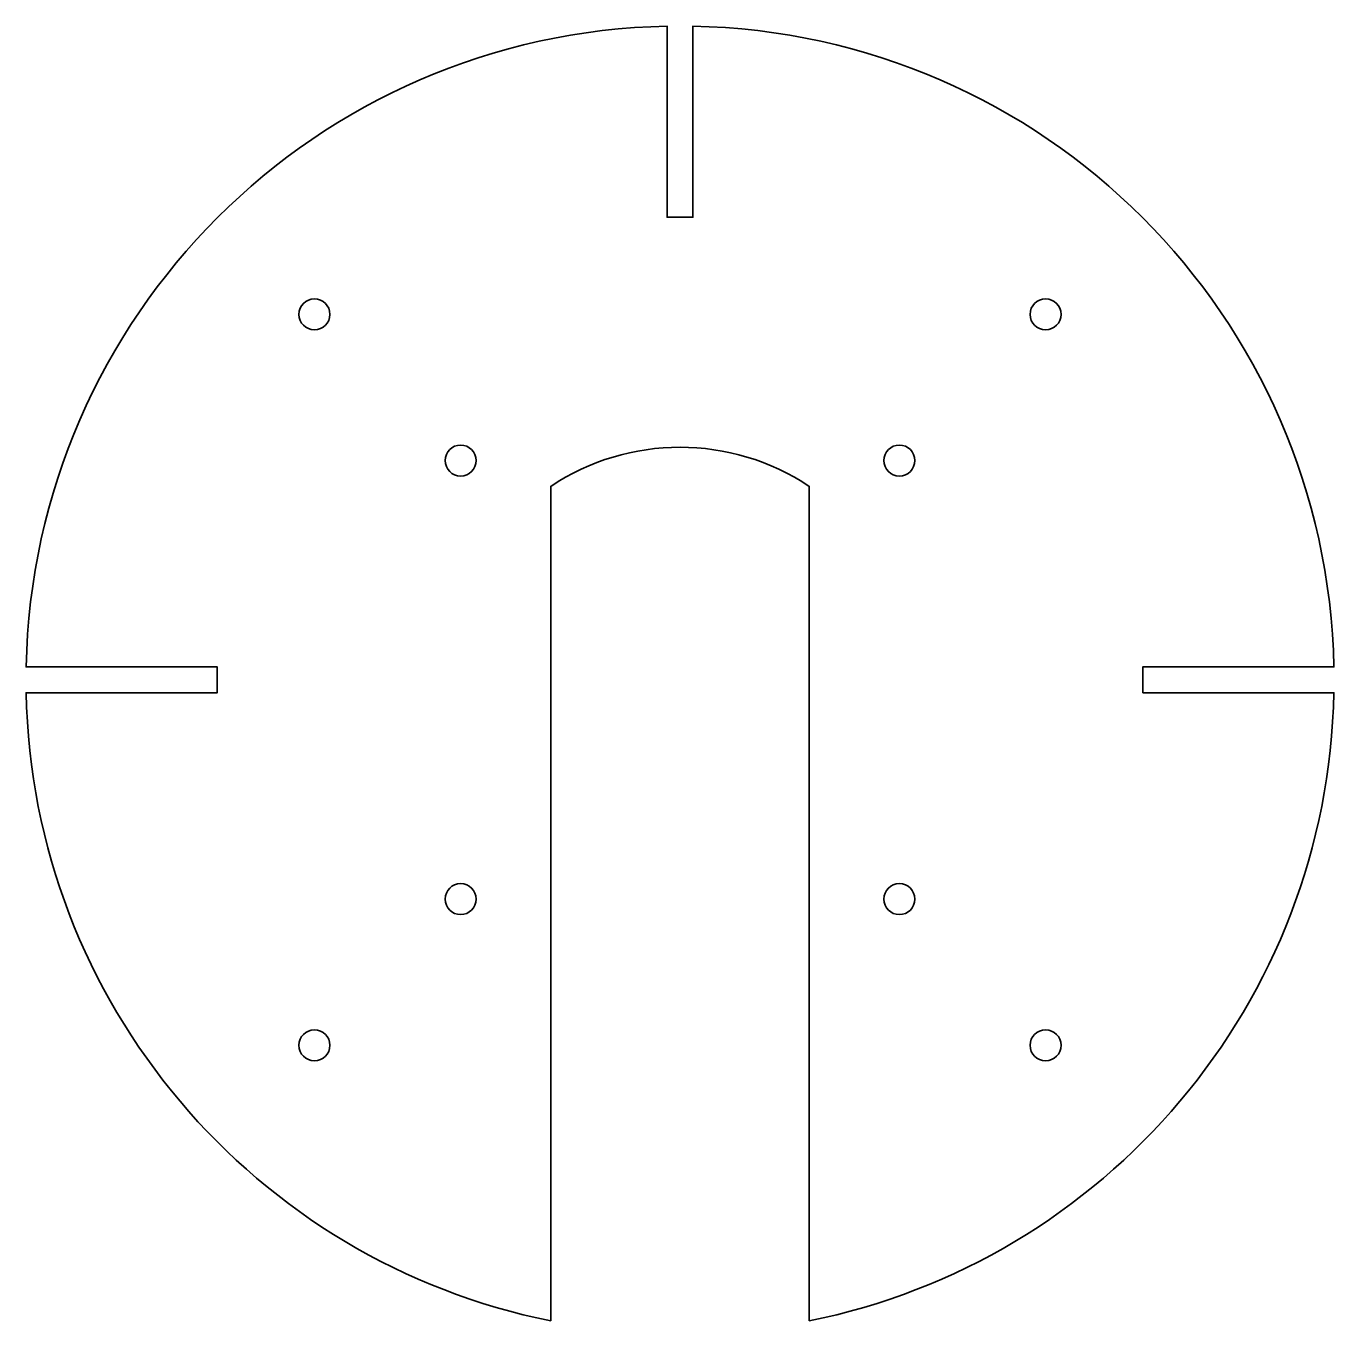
# Model space of a CAD drawing. Header units: millimetres. Extents: x 0 to 253, y 0 to 251.
import ezdxf

# ---------------------------------------------------------------- set-up
doc = ezdxf.new("R2010")
doc.units = ezdxf.units.MM
doc.header["$MEASUREMENT"] = 0
doc.layers.add('_레이어 2', color=7, linetype='Continuous', lineweight=0)

# ---------------------------------------------------------------- blocks, each defined once
blk = doc.blocks.new('Block_1')
at = {"layer": '_레이어 2', "color": 18, "lineweight": 35, "true_color": 0x000000}
for centre in [(55.94, 194.94), (197.36, 194.94), (84.22, 166.66), (169.08, 166.66), (84.22, 81.81), (169.08, 81.81), (55.94, 53.52), (197.36, 53.52)]:
    blk.add_circle(centre, 3, dxfattribs=at)
blk.add_open_spline([(216.15, 121.73), (216.15, 121.73), (216.15, 126.73), (216.15, 126.73), (216.15, 126.73), (253.12, 126.73), (253.12, 126.73), (251.8, 194.61), (197.03, 249.39), (129.15, 250.7), (129.15, 250.7), (129.15, 213.73), (129.15, 213.73), (129.15, 213.73), (124.15, 213.73), (124.15, 213.73), (124.15, 213.73), (124.15, 250.7), (124.15, 250.7), (56.27, 249.39), (1.5, 194.61), (0.18, 126.73), (0.18, 126.73), (37.15, 126.73), (37.15, 126.73), (37.15, 126.73), (37.15, 121.73), (37.15, 121.73), (37.15, 121.73), (0.18, 121.73), (0.18, 121.73), (1.35, 61.54), (44.55, 11.66), (101.65, 0.22), (101.65, 0.22), (101.65, 161.66), (101.65, 161.66), (116.73, 171.76), (136.57, 171.76), (151.65, 161.66), (151.65, 161.66), (151.65, 0.22), (151.65, 0.22), (208.75, 11.66), (251.95, 61.55), (253.12, 121.73), (253.12, 121.73), (216.15, 121.73), (216.15, 121.73), (216.15, 121.73), (216.15, 121.73), (216.15, 121.73)], degree=3, knots=[0, 0, 0, 0, 1, 1, 1, 2, 2, 2, 3, 3, 3, 4, 4, 4, 5, 5, 5, 6, 6, 6, 7, 7, 7, 8, 8, 8, 9, 9, 9, 10, 10, 10, 11, 11, 11, 12, 12, 12, 13, 13, 13, 14, 14, 14, 15, 15, 15, 16, 16, 16, 17, 17, 17, 17], dxfattribs=at)
blk = doc.blocks.new('Block_0')
at = {"layer": '_레이어 2'}
blk.add_blockref('Block_1', (0, 0), dxfattribs=at)

msp = doc.modelspace()

# ---------------------------------------------------------------- block references
at = {"layer": '_레이어 2'}
msp.add_blockref('Block_0', (0, 0), dxfattribs=at)

doc.saveas('drawing.dxf')
